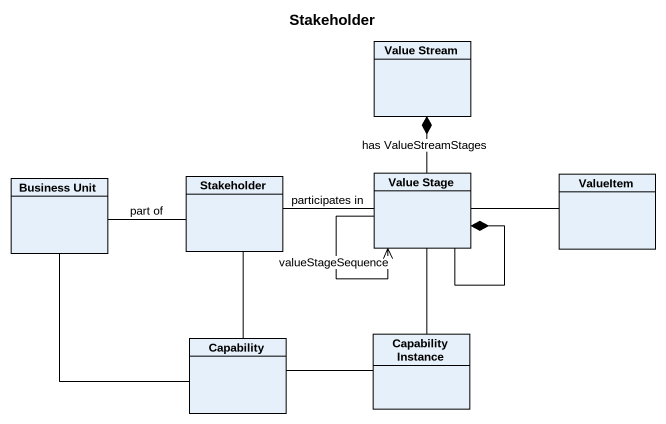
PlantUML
@startuml
title Stakeholder
hide circle
hide empty members
class "Value Stream" as Value_Stream
class "Business Unit" as Business_Unit
class Stakeholder
class "Value Stage" as Value_Stage
class ValueItem
class Capability
class "Capability Instance" as Capability_Instance
Business_Unit -right- Stakeholder : part of
Business_Unit -- Capability
Stakeholder -right- Value_Stage : participates in
Stakeholder -- Capability
Value_Stage -up-* Value_Stream : has ValueStreamStages
Value_Stage --* Value_Stage
Value_Stage --> Value_Stage : valueStageSequence
Value_Stage -right- ValueItem
Capability -right- Capability_Instance
Capability_Instance -up- Value_Stage
@enduml
